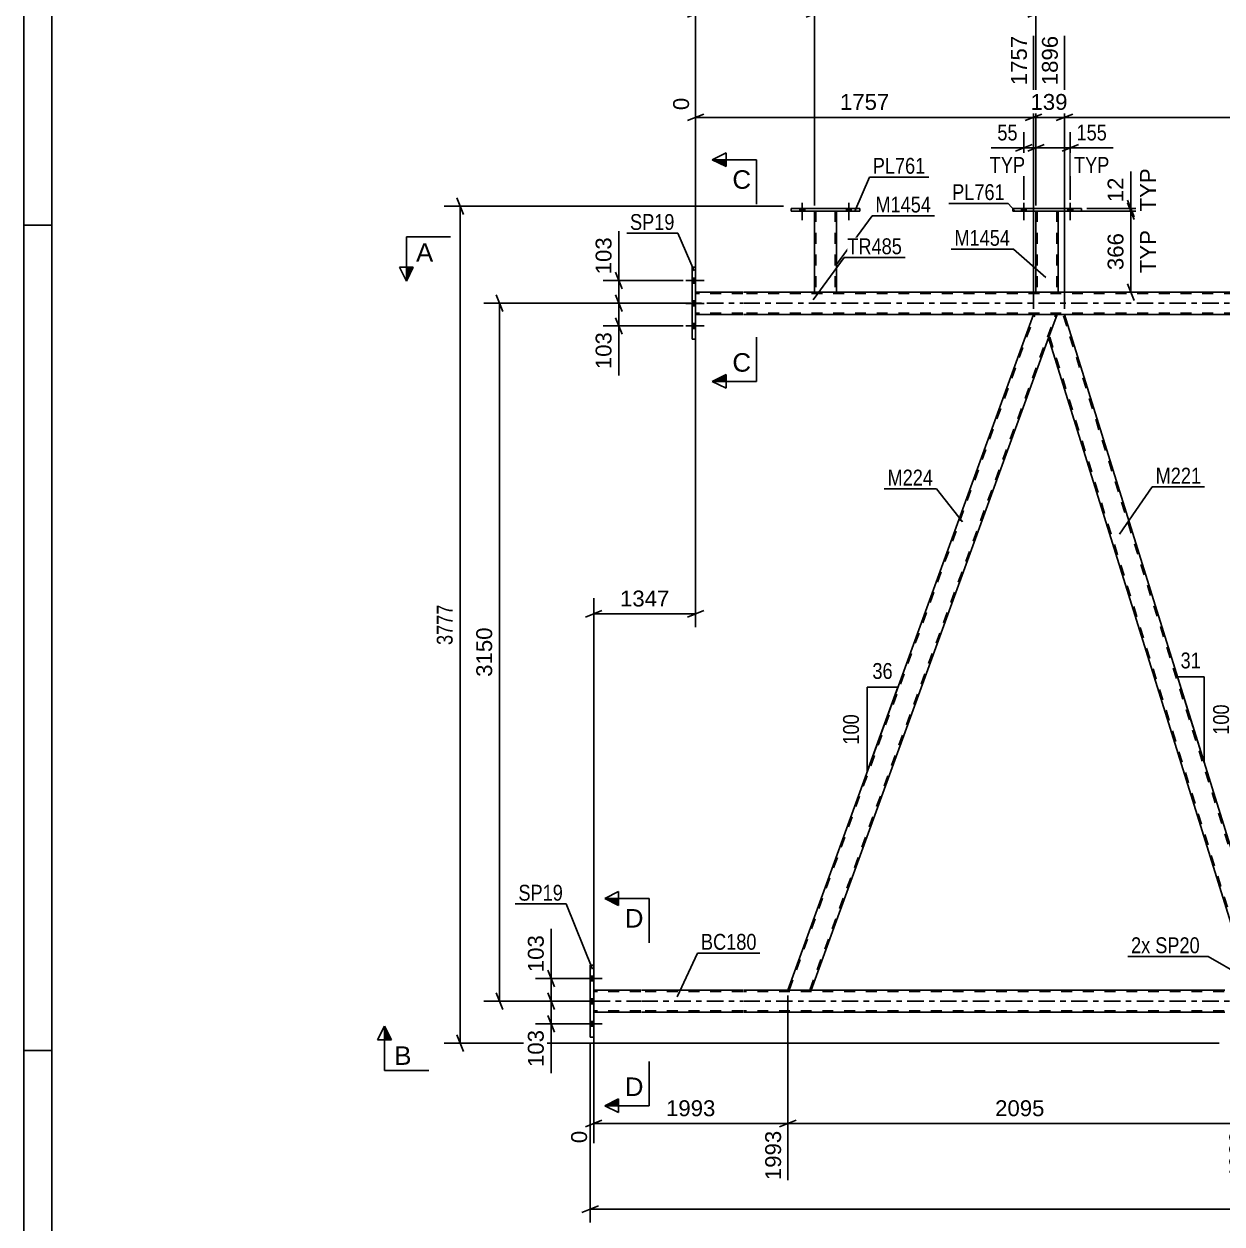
# Model space of a CAD drawing. Header units: millimetres. Extents: x 0 to 841, y 0 to 594.
# Drawn here: x 0 to 216.4, y 266.7 to 483.3 of the extents above; entities that cross this region are included whole.
import ezdxf

# ---------------------------------------------------------------- set-up
doc = ezdxf.new("R2010")
doc.units = ezdxf.units.MM
doc.linetypes.add('DXK_LINE_DOT2', pattern=[3.9198, 1.9599, -1.9599])
doc.linetypes.add('DXK_LINE_DOT3', pattern=[5.9187, 2.979, -0.9799, 0.9799, -0.9799])
doc.styles.add('Arial', font='ARIAL.TTF', dxfattribs={"height": 0.2})
doc.styles.add('Arial Narrow', font='ARIALN.TTF', dxfattribs={"height": 0.2})

# ---------------------------------------------------------------- blocks, each defined once
blk = doc.blocks.new('Unknown-318895985-1113')
at = {"color": 5, "linetype": 'Continuous'}
for p, q in [((0, 594), (0, 0)), ((5, 589), (5, 5)), ((5, 447), (0, 447)), ((5, 298), (0, 298))]:
    blk.add_line(p, q, dxfattribs=at)
blk = doc.blocks.new('Part-318895985-3820 - 3780')
at = {"color": 2, "linetype": 'Continuous'}
for p, q in [((102.88, 308.92), (111.4, 308.92)), ((111.5, 308.92), (129.82, 308.92)), ((129.92, 308.92), (137.92, 308.92)), ((216.85, 308.92), (142.18, 308.92)), ((111.4, 304.92), (102.88, 304.92)), ((129.82, 304.92), (111.5, 304.92)), ((216.85, 304.92), (129.92, 304.92))]:
    blk.add_line(p, q, dxfattribs=at)
at = {"color": 7, "linetype": 'DXK_LINE_DOT2'}
for p, q in [((102.88, 304.92), (102.88, 308.92)), ((111.4, 308.68), (102.88, 308.68)), ((129.82, 308.68), (111.5, 308.68)), ((718.45, 308.68), (129.92, 308.68)), ((142.18, 308.92), (137.92, 308.92)), ((111.4, 305.16), (102.88, 305.16)), ((129.82, 305.16), (111.5, 305.16)), ((718.45, 305.16), (129.92, 305.16))]:
    blk.add_line(p, q, dxfattribs=at)
at = {"color": 7, "linetype": 'DXK_LINE_DOT3'}
for p, q in [((102.88, 306.92), (111.4, 306.92)), ((111.5, 306.92), (129.82, 306.92)), ((129.92, 306.92), (718.45, 306.92))]:
    blk.add_line(p, q, dxfattribs=at)
blk = doc.blocks.new('Bolt-318895985-3897 - 3780')
at = {"linetype": 'Continuous'}
for points in [[(180.12, 449.56), (181, 449.56), (181, 450.04), (180.12, 450.04)], [(188.52, 449.56), (189.4, 449.56), (189.4, 450.04), (188.52, 450.04)]]:
    blk.add_hatch(color=1, dxfattribs=at).paths.add_polyline_path(points)
at = {"color": 1, "linetype": 'Continuous'}
for p, q in [((180.56, 451.04), (180.56, 447.92)), ((188.96, 451.04), (188.96, 447.92)), ((180.12, 450.04), (180.12, 449.56)), ((181, 450.04), (181, 449.56)), ((188.52, 450.04), (188.52, 449.56)), ((189.4, 450.04), (189.4, 449.56))]:
    blk.add_line(p, q, dxfattribs=at)
blk = doc.blocks.new('Part-318895985-3964 - 3780')
at = {"color": 2, "linetype": 'Continuous'}
for p, q in [((138.56, 449.55), (138.56, 450.03)), ((150.96, 450.03), (138.56, 450.03)), ((150.96, 449.55), (138.56, 449.55)), ((150.96, 449.55), (150.96, 450.03))]:
    blk.add_line(p, q, dxfattribs=at)
blk = doc.blocks.new('Bolt-318895985-3909 - 3780')
at = {"linetype": 'Continuous'}
for points in [[(121.3, 436.58), (121.3, 437.46), (120.66, 437.46), (120.66, 436.58)], [(121.3, 436.58), (121.3, 437.46), (120.66, 437.46), (120.66, 436.58)], [(121.3, 436.58), (121.3, 437.46), (120.66, 437.46), (120.66, 436.58)], [(121.3, 432.46), (121.3, 433.34), (120.66, 433.34), (120.66, 432.46)], [(121.3, 432.46), (121.3, 433.34), (120.66, 433.34), (120.66, 432.46)], [(121.3, 428.38), (121.3, 429.26), (120.66, 429.26), (120.66, 428.38)], [(121.3, 428.38), (121.3, 429.26), (120.66, 429.26), (120.66, 428.38)], [(121.3, 428.38), (121.3, 429.26), (120.66, 429.26), (120.66, 428.38)]]:
    blk.add_hatch(color=1, dxfattribs=at).paths.add_polyline_path(points)
at = {"color": 1, "linetype": 'Continuous'}
for p, q in [((119.5, 437.02), (122.82, 437.02)), ((119.5, 437.02), (122.82, 437.02)), ((119.5, 437.02), (122.82, 437.02)), ((120.66, 437.46), (121.3, 437.46)), ((120.66, 437.46), (121.3, 437.46)), ((120.66, 437.46), (121.3, 437.46)), ((120.66, 436.58), (121.3, 436.58)), ((120.66, 436.58), (121.3, 436.58)), ((120.66, 436.58), (121.3, 436.58)), ((120.66, 433.34), (121.3, 433.34)), ((120.66, 433.34), (121.3, 433.34)), ((119.5, 432.9), (122.82, 432.9)), ((119.5, 432.9), (122.82, 432.9)), ((120.66, 432.46), (121.3, 432.46)), ((120.66, 432.46), (121.3, 432.46)), ((120.66, 429.26), (121.3, 429.26)), ((120.66, 429.26), (121.3, 429.26)), ((120.66, 429.26), (121.3, 429.26)), ((119.5, 428.82), (122.82, 428.82)), ((119.5, 428.82), (122.82, 428.82)), ((119.5, 428.82), (122.82, 428.82)), ((120.66, 428.38), (121.3, 428.38)), ((120.66, 428.38), (121.3, 428.38)), ((120.66, 428.38), (121.3, 428.38))]:
    blk.add_line(p, q, dxfattribs=at)
blk = doc.blocks.new('Bolt-318895985-3907 - 3780')
at = {"linetype": 'Continuous'}
for points in [[(102.88, 310.58), (102.88, 311.46), (102.24, 311.46), (102.24, 310.58)], [(102.88, 310.58), (102.88, 311.46), (102.24, 311.46), (102.24, 310.58)], [(102.88, 310.58), (102.88, 311.46), (102.24, 311.46), (102.24, 310.58)], [(102.88, 306.46), (102.88, 307.34), (102.24, 307.34), (102.24, 306.46)], [(102.88, 306.46), (102.88, 307.34), (102.24, 307.34), (102.24, 306.46)], [(102.88, 302.38), (102.88, 303.26), (102.24, 303.26), (102.24, 302.38)], [(102.88, 302.38), (102.88, 303.26), (102.24, 303.26), (102.24, 302.38)], [(102.88, 302.38), (102.88, 303.26), (102.24, 303.26), (102.24, 302.38)]]:
    blk.add_hatch(color=1, dxfattribs=at).paths.add_polyline_path(points)
at = {"color": 1, "linetype": 'Continuous'}
for p, q in [((101.08, 311.02), (104.4, 311.02)), ((101.08, 311.02), (104.4, 311.02)), ((101.08, 311.02), (104.4, 311.02)), ((102.24, 311.46), (102.88, 311.46)), ((102.24, 311.46), (102.88, 311.46)), ((102.24, 311.46), (102.88, 311.46)), ((102.24, 310.58), (102.88, 310.58)), ((102.24, 310.58), (102.88, 310.58)), ((102.24, 310.58), (102.88, 310.58)), ((101.08, 306.9), (104.4, 306.9)), ((101.08, 306.9), (104.4, 306.9)), ((102.24, 307.34), (102.88, 307.34)), ((102.24, 307.34), (102.88, 307.34)), ((102.24, 306.46), (102.88, 306.46)), ((102.24, 306.46), (102.88, 306.46)), ((101.08, 302.82), (104.4, 302.82)), ((101.08, 302.82), (104.4, 302.82)), ((101.08, 302.82), (104.4, 302.82)), ((102.24, 303.26), (102.88, 303.26)), ((102.24, 303.26), (102.88, 303.26)), ((102.24, 303.26), (102.88, 303.26)), ((102.24, 302.38), (102.88, 302.38)), ((102.24, 302.38), (102.88, 302.38)), ((102.24, 302.38), (102.88, 302.38))]:
    blk.add_line(p, q, dxfattribs=at)
blk = doc.blocks.new('Part-318895985-3919 - 3780')
at = {"color": 2, "linetype": 'Continuous'}
for p, q in [((178.56, 449.56), (178.56, 450.04)), ((190.96, 450.04), (178.56, 450.04)), ((190.96, 449.56), (178.56, 449.56)), ((190.96, 449.56), (190.96, 450.04))]:
    blk.add_line(p, q, dxfattribs=at)
blk = doc.blocks.new('Bolt-318895985-3932 - 3780')
at = {"linetype": 'Continuous'}
for points in [[(140.12, 449.55), (141, 449.55), (141, 450.03), (140.12, 450.03)], [(148.52, 449.55), (149.4, 449.55), (149.4, 450.03), (148.52, 450.03)]]:
    blk.add_hatch(color=1, dxfattribs=at).paths.add_polyline_path(points)
at = {"color": 1, "linetype": 'Continuous'}
for p, q in [((140.56, 451.03), (140.56, 447.91)), ((148.96, 451.03), (148.96, 447.91)), ((140.12, 450.03), (140.12, 449.55)), ((141, 450.03), (141, 449.55)), ((148.52, 450.03), (148.52, 449.55)), ((149.4, 450.03), (149.4, 449.55))]:
    blk.add_line(p, q, dxfattribs=at)
blk = doc.blocks.new('Bolt-318895985-3933 - 3780')
at = {"linetype": 'Continuous'}
for points in [[(180.12, 449.56), (181, 449.56), (181, 450.04), (180.12, 450.04)], [(188.52, 449.56), (189.4, 449.56), (189.4, 450.04), (188.52, 450.04)]]:
    blk.add_hatch(color=1, dxfattribs=at).paths.add_polyline_path(points)
at = {"color": 1, "linetype": 'Continuous'}
for p, q in [((180.56, 451.04), (180.56, 447.92)), ((188.96, 451.04), (188.96, 447.92)), ((180.12, 450.04), (180.12, 449.56)), ((181, 450.04), (181, 449.56)), ((188.52, 450.04), (188.52, 449.56)), ((189.4, 450.04), (189.4, 449.56))]:
    blk.add_line(p, q, dxfattribs=at)
blk = doc.blocks.new('Part-318895985-3948 - 3780')
at = {"color": 7, "linetype": 'DXK_LINE_DOT2'}
for p, q in [((142.76, 449.56), (142.76, 449.56)), ((142.76, 449.56), (142.76, 449.55)), ((142.76, 449.55), (142.76, 449.56)), ((142.8, 449.56), (142.76, 449.56)), ((142.76, 449.56), (142.8, 449.56)), ((142.9, 449.56), (142.8, 449.56)), ((142.8, 449.56), (142.9, 449.56)), ((143.02, 449.56), (142.9, 449.56)), ((142.9, 449.56), (143.06, 449.56)), ((143, 449.56), (143, 449.56)), ((143, 449.56), (143, 434.92)), ((143.02, 449.56), (143, 449.56)), ((143, 449.56), (143.02, 449.56)), ((146.47, 449.56), (143.02, 449.56)), ((143.07, 449.56), (143.02, 449.56)), ((143.02, 449.56), (143.07, 449.56)), ((146.47, 449.56), (143.06, 449.56)), ((146.38, 449.56), (143.07, 449.56)), ((143.07, 449.56), (143.15, 449.56)), ((146.45, 449.56), (143.15, 449.56)), ((146.45, 449.56), (146.38, 449.56)), ((146.51, 449.56), (146.45, 449.56)), ((146.45, 449.56), (146.51, 449.56)), ((146.47, 449.56), (146.62, 449.56)), ((146.62, 449.56), (146.47, 449.56)), ((146.52, 449.56), (146.51, 449.56)), ((146.51, 449.56), (146.52, 449.56)), ((146.52, 449.56), (146.52, 449.56)), ((146.52, 449.56), (146.52, 434.92)), ((146.62, 449.56), (146.73, 449.56)), ((146.73, 449.56), (146.62, 449.56)), ((146.73, 449.56), (146.76, 449.56)), ((146.76, 449.56), (146.73, 449.56)), ((146.76, 449.56), (146.76, 449.56)), ((146.76, 449.56), (146.76, 449.55)), ((146.76, 449.55), (146.76, 449.56)), ((142.76, 434.92), (142.8, 434.92)), ((142.8, 434.92), (142.9, 434.92)), ((142.9, 434.92), (143.06, 434.92)), ((143.02, 434.92), (143, 434.92)), ((143, 434.92), (143.02, 434.92)), ((143.07, 434.92), (143.02, 434.92)), ((143.02, 434.92), (143.07, 434.92)), ((146.52, 434.92), (143.06, 434.92)), ((146.38, 434.92), (143.07, 434.92)), ((143.07, 434.92), (143.15, 434.92)), ((146.51, 434.92), (143.15, 434.92)), ((146.45, 434.92), (146.38, 434.92)), ((146.51, 434.92), (146.45, 434.92)), ((146.52, 434.92), (146.51, 434.92)), ((146.51, 434.92), (146.52, 434.92)), ((146.52, 434.92), (146.62, 434.92)), ((146.62, 434.92), (146.73, 434.92)), ((146.73, 434.92), (146.76, 434.92))]:
    blk.add_line(p, q, dxfattribs=at)
at = {"color": 2, "linetype": 'Continuous'}
for p, q in [((142.76, 449.55), (142.76, 434.92)), ((146.76, 449.55), (146.76, 434.92)), ((142.8, 434.92), (142.76, 434.92)), ((142.9, 434.92), (142.8, 434.92)), ((143.06, 434.92), (142.9, 434.92)), ((146.47, 434.92), (143.06, 434.92)), ((146.62, 434.92), (146.47, 434.92)), ((146.73, 434.92), (146.62, 434.92)), ((146.76, 434.92), (146.73, 434.92))]:
    blk.add_line(p, q, dxfattribs=at)
blk = doc.blocks.new('Part-318895985-3959 - 3780')
at = {"color": 2, "linetype": 'Continuous'}
for p, q in [((129.82, 434.92), (121.3, 434.92)), ((142.76, 434.92), (129.92, 434.92)), ((182.76, 434.92), (146.76, 434.92)), ((222.76, 434.92), (186.76, 434.92)), ((129.82, 430.92), (121.3, 430.92)), ((182.32, 430.92), (129.92, 430.92)), ((267.46, 430.92), (187.9, 430.92))]:
    blk.add_line(p, q, dxfattribs=at)
at = {"color": 7, "linetype": 'DXK_LINE_DOT2'}
for p, q in [((121.3, 434.92), (121.3, 430.92)), ((129.82, 434.68), (121.3, 434.68)), ((728.25, 434.68), (129.92, 434.68)), ((146.76, 434.92), (142.76, 434.92)), ((728.25, 434.92), (182.76, 434.92)), ((186.76, 434.92), (182.76, 434.92)), ((129.82, 431.16), (121.3, 431.16)), ((728.25, 431.16), (129.92, 431.16)), ((187.9, 430.92), (182.32, 430.92))]:
    blk.add_line(p, q, dxfattribs=at)
at = {"color": 7, "linetype": 'DXK_LINE_DOT3'}
for p, q in [((111.3, 432.92), (111.4, 432.92)), ((111.5, 432.92), (129.82, 432.92)), ((129.92, 432.92), (728.25, 432.92))]:
    blk.add_line(p, q, dxfattribs=at)
blk = doc.blocks.new('Part-318895985-3978 - 3780')
at = {"color": 2, "linetype": 'Continuous'}
for p, q in [((137.92, 308.92), (182.32, 430.92)), ((182.32, 430.92), (186.58, 430.92)), ((142.18, 308.92), (185.03, 426.67)), ((142.14, 308.92), (137.92, 308.92)), ((142.18, 308.92), (142.14, 308.92))]:
    blk.add_line(p, q, dxfattribs=at)
at = {"color": 7, "linetype": 'DXK_LINE_DOT2'}
for p, q in [((138.17, 308.92), (182.58, 430.92)), ((141.92, 308.92), (186.32, 430.92)), ((182.58, 430.92), (182.6, 430.92)), ((185.03, 426.67), (186.58, 430.92)), ((138.17, 308.92), (138.19, 308.92))]:
    blk.add_line(p, q, dxfattribs=at)
blk = doc.blocks.new('Part-318895985-4001 - 3780')
at = {"color": 2, "linetype": 'Continuous'}
for p, q in [((186.58, 430.92), (185.03, 426.67)), ((187.9, 430.92), (186.58, 430.92)), ((224.18, 314.53), (187.9, 430.92)), ((219.99, 314.53), (185.03, 426.67))]:
    blk.add_line(p, q, dxfattribs=at)
at = {"color": 7, "linetype": 'DXK_LINE_DOT2'}
for p, q in [((224.46, 312.8), (187.65, 430.92)), ((221.99, 308.92), (185.17, 427.05)), ((219.99, 314.53), (221.74, 308.92)), ((224.6, 313.17), (224.18, 314.53)), ((223.05, 308.92), (224.6, 313.17)), ((221.74, 308.92), (223.05, 308.92))]:
    blk.add_line(p, q, dxfattribs=at)
blk = doc.blocks.new('Part-318895985-4121 - 3780')
at = {"color": 2, "linetype": 'Continuous'}
for p, q in [((182.76, 449.56), (182.76, 434.92)), ((186.76, 449.56), (186.76, 434.92)), ((182.79, 434.92), (182.76, 434.92)), ((182.9, 434.92), (182.79, 434.92)), ((183.05, 434.92), (182.9, 434.92)), ((186.46, 434.92), (183.05, 434.92)), ((186.62, 434.92), (186.46, 434.92)), ((186.72, 434.92), (186.62, 434.92)), ((186.76, 434.92), (186.72, 434.92))]:
    blk.add_line(p, q, dxfattribs=at)
at = {"color": 7, "linetype": 'DXK_LINE_DOT2'}
for p, q in [((182.76, 449.56), (182.76, 449.56)), ((182.76, 449.56), (182.76, 449.56)), ((182.76, 449.56), (182.76, 449.56)), ((182.79, 449.56), (182.76, 449.56)), ((182.76, 449.56), (182.79, 449.56)), ((182.9, 449.56), (182.79, 449.56)), ((182.79, 449.56), (182.9, 449.56)), ((183.02, 449.56), (182.9, 449.56)), ((182.9, 449.56), (183.05, 449.56)), ((183, 449.56), (183, 449.56)), ((183, 449.56), (183, 434.92)), ((183.02, 449.56), (183, 449.56)), ((183, 449.56), (183.02, 449.56)), ((186.46, 449.56), (183.02, 449.56)), ((183.07, 449.56), (183.02, 449.56)), ((183.02, 449.56), (183.07, 449.56)), ((186.46, 449.56), (183.05, 449.56)), ((186.37, 449.56), (183.07, 449.56)), ((183.07, 449.56), (183.15, 449.56)), ((186.45, 449.56), (183.15, 449.56)), ((186.45, 449.56), (186.37, 449.56)), ((186.5, 449.56), (186.45, 449.56)), ((186.45, 449.56), (186.5, 449.56)), ((186.46, 449.56), (186.62, 449.56)), ((186.62, 449.56), (186.46, 449.56)), ((186.52, 449.56), (186.5, 449.56)), ((186.5, 449.56), (186.52, 449.56)), ((186.52, 449.56), (186.52, 449.56)), ((186.52, 449.56), (186.52, 434.92)), ((186.62, 449.56), (186.72, 449.56)), ((186.72, 449.56), (186.62, 449.56)), ((186.72, 449.56), (186.76, 449.56)), ((186.76, 449.56), (186.72, 449.56)), ((186.76, 449.56), (186.76, 449.56)), ((186.76, 449.56), (186.76, 449.56)), ((186.76, 449.56), (186.76, 449.56)), ((182.76, 434.92), (182.79, 434.92)), ((182.79, 434.92), (182.9, 434.92)), ((182.9, 434.92), (183.05, 434.92)), ((183.02, 434.92), (183, 434.92)), ((183, 434.92), (183.02, 434.92)), ((183.07, 434.92), (183.02, 434.92)), ((183.02, 434.92), (183.07, 434.92)), ((186.52, 434.92), (183.05, 434.92)), ((186.37, 434.92), (183.07, 434.92)), ((183.07, 434.92), (183.15, 434.92)), ((186.5, 434.92), (183.15, 434.92)), ((186.45, 434.92), (186.37, 434.92)), ((186.5, 434.92), (186.45, 434.92)), ((186.52, 434.92), (186.5, 434.92)), ((186.5, 434.92), (186.52, 434.92)), ((186.52, 434.92), (186.62, 434.92)), ((186.62, 434.92), (186.72, 434.92)), ((186.72, 434.92), (186.76, 434.92))]:
    blk.add_line(p, q, dxfattribs=at)
blk = doc.blocks.new('Part-318895985-4044 - 3780')
at = {"color": 2, "linetype": 'Continuous'}
for p, q in [((102.24, 300.42), (102.24, 313.42)), ((102.88, 313.42), (102.24, 313.42)), ((102.88, 300.42), (102.88, 313.42)), ((102.24, 300.42), (102.88, 300.42))]:
    blk.add_line(p, q, dxfattribs=at)
blk = doc.blocks.new('Bolt-318895985-4056 - 3780')
at = {"linetype": 'Continuous'}
for points in [[(140.12, 449.55), (141, 449.55), (141, 450.03), (140.12, 450.03)], [(148.52, 449.55), (149.4, 449.55), (149.4, 450.03), (148.52, 450.03)]]:
    blk.add_hatch(color=1, dxfattribs=at).paths.add_polyline_path(points)
at = {"color": 1, "linetype": 'Continuous'}
for p, q in [((140.56, 451.03), (140.56, 447.91)), ((148.96, 451.03), (148.96, 447.91)), ((140.12, 450.03), (140.12, 449.55)), ((141, 450.03), (141, 449.55)), ((148.52, 450.03), (148.52, 449.55)), ((149.4, 450.03), (149.4, 449.55))]:
    blk.add_line(p, q, dxfattribs=at)
blk = doc.blocks.new('Part-318895985-4144 - 3780')
at = {"color": 2, "linetype": 'Continuous'}
for p, q in [((120.66, 439.42), (121.3, 439.42)), ((120.66, 439.42), (120.66, 426.42)), ((121.3, 439.42), (121.3, 426.42)), ((121.3, 426.42), (120.66, 426.42))]:
    blk.add_line(p, q, dxfattribs=at)
blk = doc.blocks.new('StraightDimension-318895985-4872 - 3780')
at = {"color": 7, "linetype": 'Continuous'}
for p, q in [((187.9, 431.92), (187.9, 481.19)), ((267.46, 431.92), (267.46, 481.19)), ((189.4, 467.09), (186.4, 465.89)), ((187.9, 466.49), (267.46, 466.49)), ((265.96, 465.89), (268.96, 467.09))]:
    blk.add_line(p, q, dxfattribs=at)
at = {"color": 0, "linetype": 'Continuous'}
blk.add_wipeout([(266.86, 481.79), (262.66, 481.79), (262.66, 471.69), (266.86, 471.69)], dxfattribs=at)
at = {"color": 0}
blk.add_wipeout([(232.72, 467.24), (232.72, 471.44), (222.63, 471.44), (222.63, 467.24)], dxfattribs=at)
at = {"color": 3, "linetype": 'Continuous', "style": 'Arial'}
blk.add_text('3885', height=2.865, rotation=90.0002, dxfattribs=at).set_placement((266.26, 472.29))
at = {"color": 3, "style": 'Arial'}
blk.add_text('1989', height=2.865, dxfattribs=at).set_placement((223.23, 467.84))
blk = doc.blocks.new('StraightDimension-318895985-4697 - 3780')
at = {"color": 7, "linetype": 'Continuous'}
for p, q in [((79.36, 448.93), (78.16, 451.93)), ((137.19, 450.43), (75.91, 450.43)), ((78.76, 299.33), (78.76, 450.43)), ((215.85, 299.33), (75.91, 299.33)), ((78.16, 300.83), (79.36, 297.83))]:
    blk.add_line(p, q, dxfattribs=at)
at = {"color": 0}
blk.add_wipeout([(78.01, 379.13), (73.81, 379.13), (73.81, 370.62), (78.01, 370.62)], dxfattribs=at)
at = {"color": 3, "style": 'Arial Narrow'}
blk.add_text('3777', height=2.863, rotation=90.0002, dxfattribs=at).set_placement((77.41, 371.22))
blk = doc.blocks.new('StraightDimension-318895985-4342 - 3780')
at = {"color": 7, "linetype": 'Continuous'}
for p, q in [((137.92, 307.92), (137.92, 274.61)), ((221.74, 307.92), (221.74, 274.61)), ((139.42, 285.41), (136.42, 284.21)), ((137.92, 284.81), (221.74, 284.81)), ((220.24, 284.21), (223.24, 285.41))]:
    blk.add_line(p, q, dxfattribs=at)
at = {"color": 0}
blk.add_wipeout([(184.87, 285.56), (184.87, 289.76), (174.78, 289.76), (174.78, 285.56)], dxfattribs=at)
at = {"color": 0, "linetype": 'Continuous'}
blk.add_wipeout([(221.14, 284.11), (216.94, 284.11), (216.94, 274.01), (221.14, 274.01)], dxfattribs=at)
at = {"color": 3, "style": 'Arial'}
blk.add_text('2095', height=2.865, dxfattribs=at).set_placement((175.38, 286.16))
at = {"color": 3, "linetype": 'Continuous', "style": 'Arial'}
blk.add_text('4089', height=2.865, rotation=90.0002, dxfattribs=at).set_placement((220.54, 274.61))
blk = doc.blocks.new('StraightDimension-318895985-4994 - 3780')
at = {"color": 7, "linetype": 'Continuous'}
for p, q in [((182.76, 450.56), (182.76, 463.82)), ((188.96, 451.62), (188.96, 463.82)), ((181.26, 460.37), (184.26, 461.57)), ((190.46, 461.57), (187.46, 460.37)), ((182.76, 460.97), (188.96, 460.97))]:
    blk.add_line(p, q, dxfattribs=at)
at = {"color": 0}
blk.add_wipeout([(196.17, 461.72), (196.17, 465.92), (189.48, 465.92), (189.48, 461.72)], dxfattribs=at)
at = {"color": 7, "linetype": 'Continuous'}
blk.add_line((188.96, 460.97), (196.69, 460.97), dxfattribs=at)
at = {"color": 3, "style": 'Arial Narrow'}
blk.add_text('155', height=2.863, dxfattribs=at).set_placement((190.08, 462.32))
at = {"color": 0, "linetype": 'Continuous'}
blk.add_wipeout([(196.62, 455.87), (196.62, 460.07), (189.03, 460.07), (189.03, 455.87)], dxfattribs=at)
at = {"color": 7, "linetype": 'Continuous'}
blk.add_line((188.96, 460.97), (196.69, 460.97), dxfattribs=at)
at = {"color": 3, "linetype": 'Continuous', "style": 'Arial Narrow'}
blk.add_text('TYP', height=2.863, dxfattribs=at).set_placement((189.63, 456.47))
blk = doc.blocks.new('StraightDimension-318895985-4523 - 3780')
at = {"color": 7, "linetype": 'Continuous'}
for p, q in [((182.76, 450.56), (182.76, 495.36)), ((142.76, 450.56), (142.76, 493.14)), ((144.26, 485.77), (141.26, 484.57)), ((181.26, 484.57), (184.26, 485.77)), ((142.76, 485.17), (182.76, 485.17))]:
    blk.add_line(p, q, dxfattribs=at)
at = {"color": 0, "linetype": 'Continuous'}
blk.add_wipeout([(182.16, 495.96), (177.96, 495.96), (177.96, 485.87), (182.16, 485.87)], dxfattribs=at)
at = {"color": 0}
blk.add_wipeout([(167.81, 485.92), (167.81, 490.12), (157.71, 490.12), (157.71, 485.92)], dxfattribs=at)
at = {"color": 3, "linetype": 'Continuous', "style": 'Arial'}
blk.add_text('1768', height=2.865, rotation=90.0002, dxfattribs=at).set_placement((181.56, 486.47))
at = {"color": 3, "style": 'Arial'}
blk.add_text('1000', height=2.865, dxfattribs=at).set_placement((158.31, 486.52))
blk = doc.blocks.new('StraightDimension-318895985-5031 - 3780')
at = {"color": 7, "linetype": 'Continuous'}
for p, q in [((94.61, 308.42), (95.81, 305.42)), ((101.56, 306.92), (92.36, 306.92)), ((95.21, 302.82), (95.21, 306.92)), ((95.81, 301.32), (94.61, 304.32)), ((101.24, 302.82), (92.36, 302.82))]:
    blk.add_line(p, q, dxfattribs=at)
at = {"color": 0}
blk.add_wipeout([(94.46, 302.3), (90.26, 302.3), (90.26, 294.43), (94.46, 294.43)], dxfattribs=at)
at = {"color": 7, "linetype": 'Continuous'}
blk.add_line((95.21, 302.82), (95.21, 293.9), dxfattribs=at)
blk.add_line((95.21, 302.82), (95.21, 293.9), dxfattribs=at)
at = {"color": 3, "style": 'Arial'}
blk.add_text('103', height=2.865, rotation=90.0002, dxfattribs=at).set_placement((93.86, 295.03))
blk = doc.blocks.new('StraightDimension-318895985-4961 - 3780')
at = {"color": 7, "linetype": 'Continuous'}
for p, q in [((200.51, 448.06), (199.31, 451.06)), ((185.76, 449.56), (202.31, 449.56)), ((199.91, 434.92), (199.91, 449.56)), ((199.31, 436.42), (200.51, 433.42)), ((187.76, 434.92), (202.31, 434.92))]:
    blk.add_line(p, q, dxfattribs=at)
at = {"color": 0, "linetype": 'Continuous'}
blk.add_wipeout([(205.01, 446.73), (200.81, 446.73), (200.81, 437.75), (205.01, 437.75)], dxfattribs=at)
at = {"color": 0}
blk.add_wipeout([(199.16, 446.18), (194.96, 446.18), (194.96, 438.31), (199.16, 438.31)], dxfattribs=at)
at = {"color": 3, "style": 'Arial'}
blk.add_text('366', height=2.865, rotation=90.0002, dxfattribs=at).set_placement((198.56, 438.91))
at = {"color": 3, "linetype": 'Continuous', "style": 'Arial'}
blk.add_text('TYP', height=2.865, rotation=90.0002, dxfattribs=at).set_placement((204.41, 438.35))
blk = doc.blocks.new('StraightDimension-318895985-4900 - 3780')
at = {"color": 7, "linetype": 'Continuous'}
for p, q in [((182.32, 431.92), (182.32, 481.19)), ((121.3, 435.92), (121.3, 470.02)), ((122.8, 467.09), (119.8, 465.89)), ((121.3, 466.49), (182.32, 466.49)), ((180.82, 465.89), (183.82, 467.09))]:
    blk.add_line(p, q, dxfattribs=at)
at = {"color": 0, "linetype": 'Continuous'}
for points in [[(181.72, 481.79), (177.52, 481.79), (177.52, 471.69), (181.72, 471.69)], [(120.7, 470.62), (116.5, 470.62), (116.5, 467.19), (120.7, 467.19)]]:
    blk.add_wipeout(points, dxfattribs=at)
at = {"color": 0}
blk.add_wipeout([(156.86, 467.24), (156.86, 471.44), (146.76, 471.44), (146.76, 467.24)], dxfattribs=at)
at = {"color": 3, "linetype": 'Continuous', "style": 'Arial'}
for s, height, p in [('1757', 2.865, (181.12, 472.29)), ('0', 2.87, (120.1, 467.79))]:
    blk.add_text(s, height=height, rotation=90.0002, dxfattribs=at).set_placement(p)
at = {"color": 3, "style": 'Arial'}
blk.add_text('1757', height=2.865, dxfattribs=at).set_placement((147.36, 467.84))
blk = doc.blocks.new('StraightDimension-318895985-4692 - 3780')
at = {"color": 7, "linetype": 'Continuous'}
for p, q in [((86.49, 431.42), (85.29, 434.42)), ((119.66, 432.92), (83.04, 432.92)), ((85.89, 306.92), (85.89, 432.92)), ((85.29, 308.42), (86.49, 305.42)), ((101.24, 306.92), (83.04, 306.92))]:
    blk.add_line(p, q, dxfattribs=at)
at = {"color": 0}
blk.add_wipeout([(85.14, 374.97), (80.94, 374.97), (80.94, 364.88), (85.14, 364.88)], dxfattribs=at)
at = {"color": 3, "style": 'Arial'}
blk.add_text('3150', height=2.865, rotation=90.0002, dxfattribs=at).set_placement((84.54, 365.48))
blk = doc.blocks.new('AngleDimension-318895985-5067 - 3780')
at = {"color": 7, "linetype": 'Continuous'}
for p, q in [((152.28, 363.6), (157.82, 363.6)), ((152.28, 348.37), (157.82, 363.6)), ((152.28, 348.37), (152.28, 363.6)), ((154.13, 353.45), (157.82, 363.6))]:
    blk.add_line(p, q, dxfattribs=at)
at = {"color": 0}
for points in [[(157.48, 364.5), (157.48, 368.7), (152.62, 368.7), (152.62, 364.5)], [(151.38, 359.33), (147.18, 359.33), (147.18, 352.64), (151.38, 352.64)]]:
    blk.add_wipeout(points, dxfattribs=at)
at = {"color": 3, "style": 'Arial Narrow'}
blk.add_text('36', height=2.863, dxfattribs=at).set_placement((153.22, 365.1))
blk.add_text('100', height=2.863, rotation=90.0002, dxfattribs=at).set_placement((150.78, 353.24))
blk = doc.blocks.new('StraightDimension-318895985-4955 - 3780')
at = {"color": 7, "linetype": 'Continuous'}
for p, q in [((199.31, 451.54), (200.51, 448.54)), ((200.51, 448.06), (199.31, 451.06)), ((185.76, 449.56), (202.31, 449.56)), ((191.96, 450.04), (202.31, 450.04)), ((199.91, 449.56), (199.91, 450.04))]:
    blk.add_line(p, q, dxfattribs=at)
at = {"color": 0}
blk.add_wipeout([(199.16, 456.21), (194.96, 456.21), (194.96, 450.56), (199.16, 450.56)], dxfattribs=at)
at = {"color": 7, "linetype": 'Continuous'}
blk.add_line((199.91, 450.04), (199.91, 456.73), dxfattribs=at)
at = {"color": 3, "style": 'Arial'}
blk.add_text('12', height=2.865, rotation=90.0002, dxfattribs=at).set_placement((198.56, 451.16))
at = {"color": 0, "linetype": 'Continuous'}
blk.add_wipeout([(205.01, 457.87), (200.81, 457.87), (200.81, 448.9), (205.01, 448.9)], dxfattribs=at)
at = {"color": 7, "linetype": 'Continuous'}
blk.add_line((199.91, 450.04), (199.91, 456.73), dxfattribs=at)
at = {"color": 3, "linetype": 'Continuous', "style": 'Arial'}
blk.add_text('TYP', height=2.865, rotation=90.0002, dxfattribs=at).set_placement((204.41, 449.5))
blk = doc.blocks.new('StraightDimension-318895985-4531 - 3780')
at = {"color": 7, "linetype": 'Continuous'}
for p, q in [((182.76, 450.56), (182.76, 495.36)), ((222.76, 450.56), (222.76, 495.36)), ((184.26, 485.77), (181.26, 484.57)), ((221.26, 484.57), (224.26, 485.77)), ((182.76, 485.17), (222.76, 485.17))]:
    blk.add_line(p, q, dxfattribs=at)
at = {"color": 0, "linetype": 'Continuous'}
blk.add_wipeout([(222.16, 495.96), (217.96, 495.96), (217.96, 485.87), (222.16, 485.87)], dxfattribs=at)
at = {"color": 0}
blk.add_wipeout([(207.81, 485.92), (207.81, 490.12), (197.71, 490.12), (197.71, 485.92)], dxfattribs=at)
at = {"color": 3, "linetype": 'Continuous', "style": 'Arial'}
blk.add_text('2768', height=2.865, rotation=90.0002, dxfattribs=at).set_placement((221.56, 486.47))
at = {"color": 3, "style": 'Arial'}
blk.add_text('1000', height=2.865, dxfattribs=at).set_placement((198.31, 486.52))
blk = doc.blocks.new('StraightDimension-318895985-4291 - 3780')
at = {"color": 7, "linetype": 'Continuous'}
for p, q in [((106.85, 438.52), (108.05, 435.52)), ((119.06, 437.02), (104.6, 437.02)), ((107.45, 432.92), (107.45, 437.02)), ((108.05, 431.42), (106.85, 434.42)), ((119.66, 432.92), (104.6, 432.92))]:
    blk.add_line(p, q, dxfattribs=at)
at = {"color": 0}
blk.add_wipeout([(106.7, 445.42), (102.5, 445.42), (102.5, 437.55), (106.7, 437.55)], dxfattribs=at)
at = {"color": 7, "linetype": 'Continuous'}
blk.add_line((107.45, 437.02), (107.45, 445.95), dxfattribs=at)
blk.add_line((107.45, 437.02), (107.45, 445.95), dxfattribs=at)
at = {"color": 3, "style": 'Arial'}
blk.add_text('103', height=2.865, rotation=90.0002, dxfattribs=at).set_placement((106.1, 438.15))
blk = doc.blocks.new('StraightDimension-318895985-4299 - 3780')
at = {"color": 7, "linetype": 'Continuous'}
for p, q in [((106.85, 434.42), (108.05, 431.42)), ((119.66, 432.92), (104.6, 432.92)), ((107.45, 428.82), (107.45, 432.92)), ((108.05, 427.32), (106.85, 430.32)), ((119.04, 428.82), (104.6, 428.82))]:
    blk.add_line(p, q, dxfattribs=at)
at = {"color": 0}
blk.add_wipeout([(106.7, 428.3), (102.5, 428.3), (102.5, 420.43), (106.7, 420.43)], dxfattribs=at)
at = {"color": 7, "linetype": 'Continuous'}
blk.add_line((107.45, 428.82), (107.45, 419.9), dxfattribs=at)
blk.add_line((107.45, 428.82), (107.45, 419.9), dxfattribs=at)
at = {"color": 3, "style": 'Arial'}
blk.add_text('103', height=2.865, rotation=90.0002, dxfattribs=at).set_placement((106.1, 421.03))
blk = doc.blocks.new('StraightDimension-318895985-4336 - 3780')
at = {"color": 7, "linetype": 'Continuous'}
for p, q in [((137.92, 307.92), (137.92, 274.61)), ((102.88, 303.92), (102.88, 281.28)), ((104.38, 285.41), (101.38, 284.21)), ((102.88, 284.81), (137.92, 284.81)), ((136.42, 284.21), (139.42, 285.41))]:
    blk.add_line(p, q, dxfattribs=at)
at = {"color": 0}
blk.add_wipeout([(125.45, 285.56), (125.45, 289.76), (115.35, 289.76), (115.35, 285.56)], dxfattribs=at)
at = {"color": 0, "linetype": 'Continuous'}
for points in [[(102.28, 284.11), (98.08, 284.11), (98.08, 280.68), (102.28, 280.68)], [(137.32, 284.11), (133.12, 284.11), (133.12, 274.01), (137.32, 274.01)]]:
    blk.add_wipeout(points, dxfattribs=at)
at = {"color": 3, "style": 'Arial'}
blk.add_text('1993', height=2.865, dxfattribs=at).set_placement((115.95, 286.16))
at = {"color": 3, "linetype": 'Continuous', "style": 'Arial'}
for s, height, p in [('0', 2.87, (101.68, 281.28)), ('1993', 2.865, (136.72, 274.61))]:
    blk.add_text(s, height=height, rotation=90.0002, dxfattribs=at).set_placement(p)
blk = doc.blocks.new('StraightDimension-318895985-4517 - 3780')
at = {"color": 7, "linetype": 'Continuous'}
for p, q in [((142.76, 450.56), (142.76, 493.14)), ((121.3, 435.92), (121.3, 488.69)), ((122.8, 485.77), (119.8, 484.57)), ((141.26, 484.57), (144.26, 485.77)), ((121.3, 485.17), (142.76, 485.17))]:
    blk.add_line(p, q, dxfattribs=at)
at = {"color": 0, "linetype": 'Continuous'}
for points in [[(142.16, 493.74), (137.96, 493.74), (137.96, 485.87), (142.16, 485.87)], [(120.7, 489.29), (116.5, 489.29), (116.5, 485.87), (120.7, 485.87)]]:
    blk.add_wipeout(points, dxfattribs=at)
at = {"color": 0}
blk.add_wipeout([(135.97, 485.92), (135.97, 490.12), (128.1, 490.12), (128.1, 485.92)], dxfattribs=at)
at = {"color": 3, "linetype": 'Continuous', "style": 'Arial'}
for s, height, p in [('768', 2.865, (141.56, 486.47)), ('0', 2.87, (120.1, 486.47))]:
    blk.add_text(s, height=height, rotation=90.0002, dxfattribs=at).set_placement(p)
at = {"color": 3, "style": 'Arial'}
blk.add_text('768', height=2.865, dxfattribs=at).set_placement((128.7, 486.52))
blk = doc.blocks.new('StraightDimension-318895985-4650 - 3780')
at = {"color": 7, "linetype": 'Continuous'}
for p, q in [((102.24, 299.42), (102.24, 266.94)), ((103.74, 269.94), (100.74, 268.74)), ((102.24, 269.34), (762.74, 269.34))]:
    blk.add_line(p, q, dxfattribs=at)
blk = doc.blocks.new('StraightDimension-318895985-4886 - 3780')
at = {"color": 7, "linetype": 'Continuous'}
for p, q in [((182.32, 431.92), (182.32, 481.19)), ((187.9, 431.92), (187.9, 481.19)), ((180.82, 465.89), (183.82, 467.09)), ((182.32, 466.49), (187.9, 466.49)), ((189.4, 467.09), (186.4, 465.89))]:
    blk.add_line(p, q, dxfattribs=at)
at = {"color": 0}
blk.add_wipeout([(189.05, 467.24), (189.05, 471.44), (181.17, 471.44), (181.17, 467.24)], dxfattribs=at)
at = {"color": 0, "linetype": 'Continuous'}
blk.add_wipeout([(187.3, 481.79), (183.1, 481.79), (183.1, 471.69), (187.3, 471.69)], dxfattribs=at)
at = {"color": 3, "linetype": 'Continuous', "style": 'Arial'}
blk.add_text('1896', height=2.865, rotation=90.0002, dxfattribs=at).set_placement((186.7, 472.29))
at = {"color": 3, "style": 'Arial'}
blk.add_text('139', height=2.865, dxfattribs=at).set_placement((181.77, 467.84))
blk = doc.blocks.new('AngleDimension-318895985-4941 - 3780')
at = {"color": 7, "linetype": 'Continuous'}
for p, q in [((211.1, 356.49), (208.29, 365.5)), ((213.11, 365.5), (208.29, 365.5)), ((213.11, 350.03), (208.29, 365.5)), ((213.11, 350.03), (213.11, 365.5))]:
    blk.add_line(p, q, dxfattribs=at)
at = {"color": 0}
for points in [[(213.13, 366.4), (213.13, 370.6), (208.27, 370.6), (208.27, 366.4)], [(218.21, 361.11), (214.01, 361.11), (214.01, 354.42), (218.21, 354.42)]]:
    blk.add_wipeout(points, dxfattribs=at)
at = {"color": 3, "style": 'Arial Narrow'}
blk.add_text('31', height=2.863, dxfattribs=at).set_placement((208.87, 367))
blk.add_text('100', height=2.863, rotation=90.0002, dxfattribs=at).set_placement((217.61, 355.02))
blk = doc.blocks.new('StraightDimension-318895985-5007 - 3780')
at = {"color": 7, "linetype": 'Continuous'}
for p, q in [((180.56, 451.62), (180.56, 463.82)), ((182.76, 450.56), (182.76, 463.82)), ((179.06, 460.37), (182.06, 461.57)), ((184.26, 461.57), (181.26, 460.37)), ((180.56, 460.97), (182.76, 460.97))]:
    blk.add_line(p, q, dxfattribs=at)
at = {"color": 0}
blk.add_wipeout([(180.03, 461.72), (180.03, 465.92), (175.18, 465.92), (175.18, 461.72)], dxfattribs=at)
at = {"color": 7, "linetype": 'Continuous'}
blk.add_line((180.56, 460.97), (174.65, 460.97), dxfattribs=at)
at = {"color": 3, "style": 'Arial Narrow'}
blk.add_text('55', height=2.863, dxfattribs=at).set_placement((175.78, 462.32))
at = {"color": 0, "linetype": 'Continuous'}
blk.add_wipeout([(181.4, 455.87), (181.4, 460.07), (173.81, 460.07), (173.81, 455.87)], dxfattribs=at)
at = {"color": 7, "linetype": 'Continuous'}
blk.add_line((180.56, 460.97), (174.65, 460.97), dxfattribs=at)
at = {"color": 3, "linetype": 'Continuous', "style": 'Arial Narrow'}
blk.add_text('TYP', height=2.863, dxfattribs=at).set_placement((174.41, 456.47))
blk = doc.blocks.new('StraightDimension-318895985-5021 - 3780')
at = {"color": 7, "linetype": 'Continuous'}
for p, q in [((94.61, 312.52), (95.81, 309.52)), ((101.24, 311.02), (92.36, 311.02)), ((95.21, 306.92), (95.21, 311.02)), ((95.81, 305.42), (94.61, 308.42)), ((101.56, 306.92), (92.36, 306.92))]:
    blk.add_line(p, q, dxfattribs=at)
at = {"color": 0}
blk.add_wipeout([(94.46, 319.42), (90.26, 319.42), (90.26, 311.55), (94.46, 311.55)], dxfattribs=at)
at = {"color": 7, "linetype": 'Continuous'}
blk.add_line((95.21, 311.02), (95.21, 319.95), dxfattribs=at)
blk.add_line((95.21, 311.02), (95.21, 319.95), dxfattribs=at)
at = {"color": 3, "style": 'Arial'}
blk.add_text('103', height=2.865, rotation=90.0002, dxfattribs=at).set_placement((93.86, 312.15))
blk = doc.blocks.new('StraightDimension-318895985-5062 - 3780')
at = {"color": 7, "linetype": 'Continuous'}
for p, q in [((121.3, 429.92), (121.3, 374.43)), ((102.88, 309.92), (102.88, 379.68)), ((104.38, 377.43), (101.38, 376.23)), ((119.8, 376.23), (122.8, 377.43)), ((102.88, 376.83), (121.3, 376.83))]:
    blk.add_line(p, q, dxfattribs=at)
at = {"color": 0}
blk.add_wipeout([(117.14, 377.58), (117.14, 381.78), (107.04, 381.78), (107.04, 377.58)], dxfattribs=at)
at = {"color": 3, "style": 'Arial'}
blk.add_text('1347', height=2.865, dxfattribs=at).set_placement((107.64, 378.18))
blk = doc.blocks.new('Mark-318895985-3816 - 3780')
at = {"color": 0}
blk.add_wipeout([(132.31, 316.2), (132.31, 319.2), (122.26, 319.2), (122.26, 316.2)], dxfattribs=at)
blk.add_wipeout([(132.31, 316.2), (132.31, 319.2), (122.26, 319.2), (122.26, 316.2)], dxfattribs=at)
at = {"color": 30, "linetype": 'Continuous'}
for p, q in [((117.94, 307.68), (121.66, 315.6)), ((121.66, 315.6), (132.91, 315.6))]:
    blk.add_line(p, q, dxfattribs=at)
at = {"color": 3, "style": 'Arial Narrow'}
blk.add_text('BC180', height=2.863, dxfattribs=at).set_placement((122.26, 316.2))
blk = doc.blocks.new('Mark-318895985-4140 - 3780')
at = {"color": 0}
blk.add_wipeout([(117.48, 446.16), (117.48, 449.16), (109.44, 449.16), (109.44, 446.16)], dxfattribs=at)
blk.add_wipeout([(117.48, 446.16), (117.48, 449.16), (109.44, 449.16), (109.44, 446.16)], dxfattribs=at)
at = {"color": 30, "linetype": 'Continuous'}
for p in [(108.84, 445.56), (121.05, 438.77)]:
    blk.add_line(p, (118.08, 445.56), dxfattribs=at)
at = {"color": 3, "style": 'Arial Narrow'}
blk.add_text('SP19', height=2.863, dxfattribs=at).set_placement((109.44, 446.16))
blk = doc.blocks.new('Mark-318895985-3944 - 3780')
at = {"color": 0}
blk.add_wipeout([(163.82, 449.31), (163.82, 452.31), (153.76, 452.31), (153.76, 449.31)], dxfattribs=at)
blk.add_wipeout([(163.82, 449.31), (163.82, 452.31), (153.76, 452.31), (153.76, 449.31)], dxfattribs=at)
at = {"color": 30, "linetype": 'Continuous'}
for p, q in [((146.76, 439.92), (153.16, 448.71)), ((153.16, 448.71), (164.42, 448.71))]:
    blk.add_line(p, q, dxfattribs=at)
at = {"color": 3, "style": 'Arial Narrow'}
blk.add_text('M1454', height=2.863, dxfattribs=at).set_placement((153.76, 449.31))
blk = doc.blocks.new('SectionMark-318895985-5090 - 3780')
at = {"color": 6, "linetype": 'Continuous'}
for p in [(63.87, 299.92), (65.12, 294.42)]:
    blk.add_line(p, (65.12, 302.42), dxfattribs=at)
at = {"color": 0, "linetype": 'Continuous'}
blk.add_wipeout([(69.98, 295.42), (69.98, 298.92), (66.87, 298.92), (66.87, 295.42)], dxfattribs=at)
at = {"linetype": 'Continuous'}
blk.add_hatch(color=6, dxfattribs=at).paths.add_polyline_path([(66.37, 299.92), (65.12, 299.92), (65.12, 302.42)])
at = {"color": 6, "linetype": 'Continuous'}
for p, q in [((65.12, 302.42), (66.37, 299.92)), ((66.37, 299.92), (63.87, 299.92)), ((65.12, 294.42), (73.12, 294.42))]:
    blk.add_line(p, q, dxfattribs=at)
at = {"color": 3, "linetype": 'Continuous', "style": 'Arial'}
blk.add_text('B', height=3.34, dxfattribs=at).set_placement((66.87, 295.42))
blk = doc.blocks.new('Mark-318895985-3915 - 3780')
at = {"color": 0}
blk.add_wipeout([(177.12, 451.56), (177.12, 454.56), (167.62, 454.56), (167.62, 451.56)], dxfattribs=at)
blk.add_wipeout([(177.12, 451.56), (177.12, 454.56), (167.62, 454.56), (167.62, 451.56)], dxfattribs=at)
at = {"color": 30, "linetype": 'Continuous'}
for p in [(167.02, 450.96), (178.97, 449.56)]:
    blk.add_line(p, (177.72, 450.96), dxfattribs=at)
at = {"color": 3, "style": 'Arial Narrow'}
blk.add_text('PL761', height=2.863, dxfattribs=at).set_placement((167.62, 451.56))
blk = doc.blocks.new('Mark-318895985-3955 - 3780')
at = {"color": 0}
blk.add_wipeout([(158.55, 441.78), (158.55, 444.78), (148.69, 444.78), (148.69, 441.78)], dxfattribs=at)
blk.add_wipeout([(158.55, 441.78), (158.55, 444.78), (148.69, 444.78), (148.69, 441.78)], dxfattribs=at)
at = {"color": 30, "linetype": 'Continuous'}
for p, q in [((142.55, 433.52), (148.09, 441.18)), ((148.09, 441.18), (159.15, 441.18))]:
    blk.add_line(p, q, dxfattribs=at)
at = {"color": 3, "style": 'Arial Narrow'}
blk.add_text('TR485', height=2.863, dxfattribs=at).set_placement((148.69, 441.78))
blk = doc.blocks.new('Mark-318895985-3960 - 3780')
at = {"color": 0}
blk.add_wipeout([(162.78, 456.31), (162.78, 459.31), (153.28, 459.31), (153.28, 456.31)], dxfattribs=at)
blk.add_wipeout([(162.78, 456.31), (162.78, 459.31), (153.28, 459.31), (153.28, 456.31)], dxfattribs=at)
at = {"color": 30, "linetype": 'Continuous'}
for p, q in [((150.03, 449.55), (152.68, 455.71)), ((152.68, 455.71), (163.38, 455.71))]:
    blk.add_line(p, q, dxfattribs=at)
at = {"color": 3, "style": 'Arial Narrow'}
blk.add_text('PL761', height=2.863, dxfattribs=at).set_placement((153.28, 456.31))
blk = doc.blocks.new('Mark-318895985-3974 - 3780')
at = {"color": 0}
blk.add_wipeout([(164.18, 400.02), (164.18, 403.02), (155.95, 403.02), (155.95, 400.02)], dxfattribs=at)
blk.add_wipeout([(164.18, 400.02), (164.18, 403.02), (155.95, 403.02), (155.95, 400.02)], dxfattribs=at)
at = {"color": 30, "linetype": 'Continuous'}
for p in [(155.35, 399.42), (169.49, 393.48)]:
    blk.add_line(p, (164.78, 399.42), dxfattribs=at)
at = {"color": 3, "style": 'Arial Narrow'}
blk.add_text('M224', height=2.863, dxfattribs=at).set_placement((155.95, 400.02))
blk = doc.blocks.new('Mark-318895985-4117 - 3780')
at = {"color": 0}
blk.add_wipeout([(178.08, 443.3), (178.08, 446.3), (168.03, 446.3), (168.03, 443.3)], dxfattribs=at)
blk.add_wipeout([(178.08, 443.3), (178.08, 446.3), (168.03, 446.3), (168.03, 443.3)], dxfattribs=at)
at = {"color": 30, "linetype": 'Continuous'}
for p in [(167.43, 442.7), (184.51, 437.55)]:
    blk.add_line(p, (178.68, 442.7), dxfattribs=at)
at = {"color": 3, "style": 'Arial Narrow'}
blk.add_text('M1454', height=2.863, dxfattribs=at).set_placement((168.03, 443.3))
blk = doc.blocks.new('Mark-318895985-3997 - 3780')
at = {"color": 0}
blk.add_wipeout([(212.59, 400.37), (212.59, 403.37), (204.37, 403.37), (204.37, 400.37)], dxfattribs=at)
blk.add_wipeout([(212.59, 400.37), (212.59, 403.37), (204.37, 403.37), (204.37, 400.37)], dxfattribs=at)
at = {"color": 30, "linetype": 'Continuous'}
for p, q in [((197.87, 391.26), (203.77, 399.77)), ((203.77, 399.77), (213.19, 399.77))]:
    blk.add_line(p, q, dxfattribs=at)
at = {"color": 3, "style": 'Arial Narrow'}
blk.add_text('M221', height=2.863, dxfattribs=at).set_placement((204.37, 400.37))
blk = doc.blocks.new('Mark-318895985-4040 - 3780')
at = {"color": 0}
blk.add_wipeout([(97.33, 325.07), (97.33, 328.07), (89.29, 328.07), (89.29, 325.07)], dxfattribs=at)
blk.add_wipeout([(97.33, 325.07), (97.33, 328.07), (89.29, 328.07), (89.29, 325.07)], dxfattribs=at)
at = {"color": 30, "linetype": 'Continuous'}
for p in [(88.69, 324.47), (102.67, 312.71)]:
    blk.add_line(p, (97.93, 324.47), dxfattribs=at)
at = {"color": 3, "style": 'Arial Narrow'}
blk.add_text('SP19', height=2.863, dxfattribs=at).set_placement((89.29, 325.07))
blk = doc.blocks.new('SectionMark-318895985-5088 - 3780')
at = {"color": 6, "linetype": 'Continuous'}
for p, q in [((69.05, 444.92), (69.05, 436.92)), ((69.05, 436.92), (67.8, 439.42))]:
    blk.add_line(p, q, dxfattribs=at)
at = {"color": 0, "linetype": 'Continuous'}
blk.add_wipeout([(73.91, 440.42), (73.91, 443.92), (70.8, 443.92), (70.8, 440.42)], dxfattribs=at)
at = {"linetype": 'Continuous'}
blk.add_hatch(color=6, dxfattribs=at).paths.add_polyline_path([(69.05, 439.42), (70.3, 439.42), (69.05, 436.92)])
at = {"color": 6, "linetype": 'Continuous'}
for p, q in [((69.05, 444.92), (77.05, 444.92)), ((70.3, 439.42), (67.8, 439.42)), ((69.05, 436.92), (70.3, 439.42))]:
    blk.add_line(p, q, dxfattribs=at)
at = {"color": 3, "linetype": 'Continuous', "style": 'Arial'}
blk.add_text('A', height=3.34, dxfattribs=at).set_placement((70.8, 440.42))
blk = doc.blocks.new('SectionMark-318895985-5094 - 3780')
at = {"linetype": 'Continuous'}
for points in [[(107.38, 325.46), (107.38, 324.21), (104.88, 325.46)], [(107.38, 289.3), (107.38, 288.05), (104.88, 288.05)]]:
    blk.add_hatch(color=6, dxfattribs=at).paths.add_polyline_path(points)
at = {"color": 6, "linetype": 'Continuous'}
for p, q in [((104.88, 325.46), (107.38, 326.71)), ((112.88, 325.46), (104.88, 325.46)), ((104.88, 325.46), (107.38, 324.21)), ((107.38, 324.21), (107.38, 326.71)), ((104.88, 288.05), (107.38, 289.3)), ((107.38, 289.3), (107.38, 286.8)), ((112.88, 288.05), (104.88, 288.05)), ((107.38, 286.8), (104.88, 288.05))]:
    blk.add_line(p, q, dxfattribs=at)
at = {"color": 0, "linetype": 'Continuous'}
for points in [[(111.88, 320.21), (111.88, 323.71), (108.51, 323.71), (108.51, 320.21)], [(111.88, 289.8), (111.88, 293.3), (108.51, 293.3), (108.51, 289.8)]]:
    blk.add_wipeout(points, dxfattribs=at)
at = {"color": 6, "linetype": 'Continuous'}
for p, q in [((112.88, 325.46), (112.88, 317.46)), ((112.88, 288.05), (112.88, 296.05))]:
    blk.add_line(p, q, dxfattribs=at)
at = {"color": 3, "linetype": 'Continuous', "style": 'Arial'}
for p in [(108.51, 320.21), (108.51, 289.8)]:
    blk.add_text('D', height=3.34, dxfattribs=at).set_placement(p)
blk = doc.blocks.new('SectionMark-318895985-5096 - 3780')
at = {"linetype": 'Continuous'}
for points in [[(126.8, 458.84), (126.8, 457.59), (124.3, 458.84)], [(126.8, 420.07), (126.8, 418.82), (124.3, 418.82)]]:
    blk.add_hatch(color=6, dxfattribs=at).paths.add_polyline_path(points)
at = {"color": 6, "linetype": 'Continuous'}
for p, q in [((124.3, 458.84), (126.8, 460.09)), ((126.8, 457.59), (126.8, 460.09)), ((132.3, 458.84), (124.3, 458.84)), ((124.3, 458.84), (126.8, 457.59)), ((124.3, 418.82), (126.8, 420.07)), ((132.3, 418.82), (124.3, 418.82)), ((126.8, 417.57), (124.3, 418.82)), ((126.8, 420.07), (126.8, 417.57))]:
    blk.add_line(p, q, dxfattribs=at)
at = {"color": 0, "linetype": 'Continuous'}
for points in [[(131.3, 453.59), (131.3, 457.09), (127.93, 457.09), (127.93, 453.59)], [(131.3, 420.57), (131.3, 424.07), (127.93, 424.07), (127.93, 420.57)]]:
    blk.add_wipeout(points, dxfattribs=at)
at = {"color": 6, "linetype": 'Continuous'}
for p, q in [((132.3, 458.84), (132.3, 450.84)), ((132.3, 418.82), (132.3, 426.82))]:
    blk.add_line(p, q, dxfattribs=at)
at = {"color": 3, "linetype": 'Continuous', "style": 'Arial'}
for p in [(127.93, 453.59), (127.93, 420.57)]:
    blk.add_text('C', height=3.34, dxfattribs=at).set_placement(p)
blk = doc.blocks.new('MarkSet-318895985-5120 - 3780')
at = {"color": 30, "linetype": 'Continuous'}
blk.add_line((219.91, 311.48), (213.84, 314.98), dxfattribs=at)
at = {"color": 0}
blk.add_wipeout([(203.4, 315.58), (203.4, 318.58), (199.93, 318.58), (199.93, 315.58)], dxfattribs=at)
blk.add_wipeout([(203.4, 315.58), (203.4, 318.58), (199.93, 318.58), (199.93, 315.58)], dxfattribs=at)
blk.add_wipeout([(212.34, 315.58), (212.34, 318.58), (204.3, 318.58), (204.3, 315.58)], dxfattribs=at)
blk.add_wipeout([(212.34, 315.58), (212.34, 318.58), (204.3, 318.58), (204.3, 315.58)], dxfattribs=at)
at = {"color": 30, "linetype": 'Continuous'}
blk.add_line((199.33, 314.98), (213.84, 314.98), dxfattribs=at)
at = {"color": 3, "style": 'Arial Narrow'}
for s, p in [('2x', (199.93, 315.58)), ('SP20', (204.3, 315.58))]:
    blk.add_text(s, height=2.863, dxfattribs=at).set_placement(p)

msp = doc.modelspace()

# ---------------------------------------------------------------- block references
for name in ['Unknown-318895985-1113', 'Bolt-318895985-3932 - 3780', 'Bolt-318895985-4056 - 3780', 'Bolt-318895985-3897 - 3780', 'Bolt-318895985-3933 - 3780', 'Part-318895985-3964 - 3780', 'Part-318895985-3948 - 3780', 'Part-318895985-3919 - 3780', 'Part-318895985-4121 - 3780', 'Part-318895985-4144 - 3780', 'Bolt-318895985-3909 - 3780', 'Part-318895985-3959 - 3780', 'Part-318895985-3978 - 3780', 'Part-318895985-4001 - 3780', 'Part-318895985-4044 - 3780', 'Bolt-318895985-3907 - 3780', 'Part-318895985-3820 - 3780']:
    msp.add_blockref(name, (0, 0))

# ---------------------------------------------------------------- next in the draw order: block references
msp.add_blockref('StraightDimension-318895985-4872 - 3780', (0, 0))

# ---------------------------------------------------------------- next in the draw order: block references
msp.add_blockref('StraightDimension-318895985-4697 - 3780', (0, 0))

# ---------------------------------------------------------------- next in the draw order: block references
for name in ['StraightDimension-318895985-4994 - 3780', 'AngleDimension-318895985-5067 - 3780', 'StraightDimension-318895985-5031 - 3780', 'StraightDimension-318895985-4342 - 3780']:
    msp.add_blockref(name, (0, 0))

# ---------------------------------------------------------------- next in the draw order: block references
for name in ['StraightDimension-318895985-4523 - 3780', 'StraightDimension-318895985-4961 - 3780']:
    msp.add_blockref(name, (0, 0))

# ---------------------------------------------------------------- next in the draw order: block references
for name in ['StraightDimension-318895985-4900 - 3780', 'StraightDimension-318895985-4955 - 3780']:
    msp.add_blockref(name, (0, 0))

# ---------------------------------------------------------------- next in the draw order: block references
for name in ['StraightDimension-318895985-4531 - 3780', 'Mark-318895985-3944 - 3780', 'StraightDimension-318895985-4692 - 3780']:
    msp.add_blockref(name, (0, 0))

# ---------------------------------------------------------------- next in the draw order: block references
for name in ['StraightDimension-318895985-4886 - 3780', 'Mark-318895985-3960 - 3780', 'StraightDimension-318895985-4291 - 3780', 'StraightDimension-318895985-4336 - 3780']:
    msp.add_blockref(name, (0, 0))

# ---------------------------------------------------------------- next in the draw order: block references
for name in ['StraightDimension-318895985-4517 - 3780', 'StraightDimension-318895985-5007 - 3780', 'Mark-318895985-4117 - 3780', 'StraightDimension-318895985-4299 - 3780']:
    msp.add_blockref(name, (0, 0))

# ---------------------------------------------------------------- next in the draw order: block references
for name in ['Mark-318895985-3915 - 3780', 'Mark-318895985-4140 - 3780', 'Mark-318895985-3955 - 3780', 'StraightDimension-318895985-4650 - 3780']:
    msp.add_blockref(name, (0, 0))

# ---------------------------------------------------------------- next in the draw order: block references
for name in ['SectionMark-318895985-5088 - 3780', 'Mark-318895985-3974 - 3780', 'Mark-318895985-3997 - 3780', 'AngleDimension-318895985-4941 - 3780', 'StraightDimension-318895985-5021 - 3780', 'MarkSet-318895985-5120 - 3780', 'SectionMark-318895985-5090 - 3780']:
    msp.add_blockref(name, (0, 0))

# ---------------------------------------------------------------- next in the draw order: block references
for name in ['SectionMark-318895985-5096 - 3780', 'StraightDimension-318895985-5062 - 3780']:
    msp.add_blockref(name, (0, 0))

# ---------------------------------------------------------------- next in the draw order: block references
for name in ['Mark-318895985-4040 - 3780', 'SectionMark-318895985-5094 - 3780', 'Mark-318895985-3816 - 3780']:
    msp.add_blockref(name, (0, 0))

doc.saveas('drawing.dxf')
